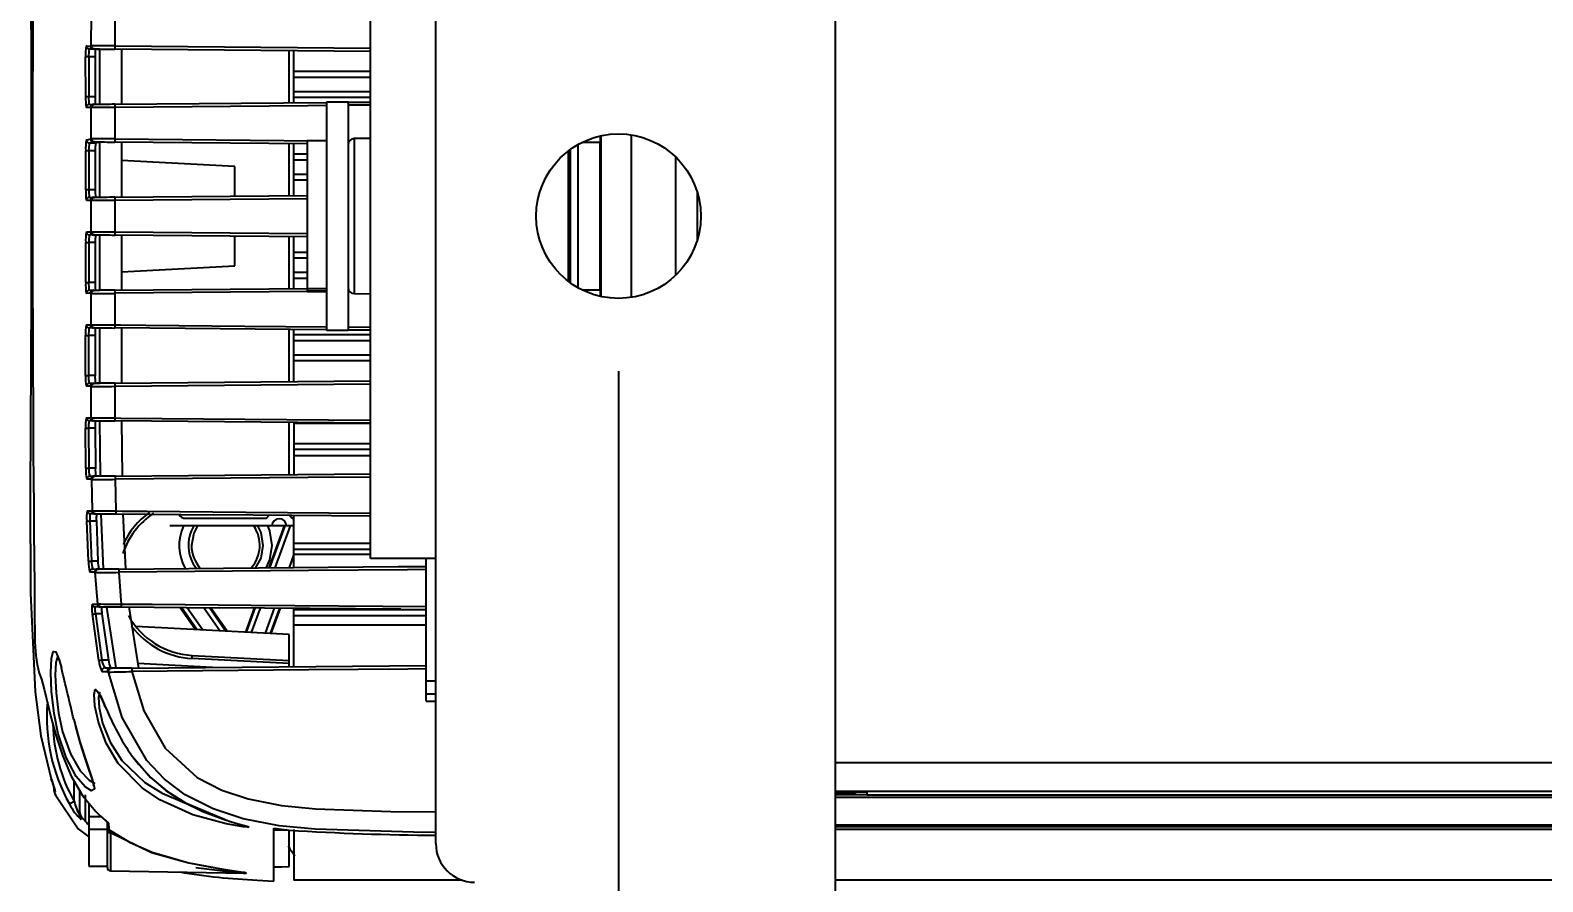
# Model space of a CAD drawing. Header units: inches. Extents: x 2.5 to 102.3, y 2 to 82.2.
# Drawn here: x 2.518 to 7.399, y 40.065 to 42.813 of the extents above; entities that cross this region are included whole.
import ezdxf

# ---------------------------------------------------------------- set-up
doc = ezdxf.new("R2010")
doc.units = ezdxf.units.IN
doc.header["$MEASUREMENT"] = 0
doc.layers.add('DIM', color=1, linetype='Continuous')
doc.styles.add('Arial', font='arial.ttf')
doc.dimstyles.new('ETC EU Metric & ANSI.50 Stacked', dxfattribs={"dimscale": 2.666667, "dimtxt": 0.5, "dimasz": 0.625, "dimexe": 0.5, "dimexo": 0.5, "dimgap": 0.166667, "dimtad": 0, "dimtih": 1, "dimtoh": 1, "dimdec": 0, "dimlfac": 25.4, "dimzin": 4, "dimdsep": 46, "dimtxsty": 'Arial', "dimcen": 0.25, "dimadec": 0, "dimazin": 0, "dimtfac": 0.75, "dimtdec": 0, "dimtofl": 0, "dimtmove": 0, "dimatfit": 3, "dimfxl": 1, "dimtolj": 1, "dimtzin": 0, "dimarcsym": 0})

# ---------------------------------------------------------------- blocks, each defined once
blk = doc.blocks.new('*D2')
at = {"layer": 'Defpoints', "color": 0, "transparency": 16777216}
for p in [(4.4161, 42.2129), (79.0207, 42.2129), (79.0207, 37.3334)]:
    blk.add_point(p, dxfattribs=at)
at = {"layer": 'DIM', "color": 0, "lineweight": -2, "transparency": 16777216}
for p, q in [((4.4161, 41.7129), (4.4161, 36.8334)), ((79.0207, 41.7129), (79.0207, 36.8334)), ((5.0411, 37.3334), (40.2535, 37.3334)), ((78.3957, 37.3334), (43.1834, 37.3334))]:
    blk.add_line(p, q, dxfattribs=at)
at = {"layer": 'DIM', "color": 0, "transparency": 16777216}
for points in [[(5.0411, 37.4376), (5.0411, 37.2293), (4.4161, 37.3334)], [(78.3957, 37.4376), (78.3957, 37.2293), (79.0207, 37.3334)]]:
    blk.add_solid(points, dxfattribs=at)
at = {"layer": 'DIM', "color": 0, "transparency": 16777216, "char_height": 0.5, "attachment_point": 5, "style": 'Arial'}
for s, insert in [('\\A1;1895mm', (41.7184, 37.7554)), ('\\A1;[74.60"]', (41.7184, 36.8463))]:
    blk.add_mtext(s, dxfattribs=dict(at, insert=insert))

msp = doc.modelspace()

# ---------------------------------------------------------------- linework, layer by layer
for p, q in [((3.8267, 40.1879), (3.8267, 44.9879)), ((5.1161, 39.4379), (5.1161, 44.2379)), ((3.6161, 41.1075), (3.6161, 43.3183)), ((2.7147, 42.7625), (2.715, 42.8633)), ((2.7907, 42.8642), (2.7904, 42.7622)), ((2.7125, 42.7626), (2.7125, 42.7619)), ((2.7904, 42.7622), (3.6161, 42.755)), ((2.6967, 42.5975), (2.6965, 42.7267)), ((2.7272, 42.727), (2.7064, 42.727)), ((2.7064, 42.727), (2.7065, 42.5977)), ((2.7223, 42.7519), (2.7084, 42.7521)), ((2.7425, 42.7515), (2.7223, 42.7519)), ((2.7246, 42.7525), (2.7224, 42.7526)), ((2.7272, 42.727), (2.7273, 42.5977)), ((2.7425, 42.5743), (2.7425, 42.7515)), ((3.6161, 42.7448), (2.7909, 42.7519)), ((2.8127, 42.7518), (2.8127, 42.574)), ((3.3534, 42.5787), (3.3534, 42.7471)), ((3.3684, 42.5801), (3.3684, 42.7467)), ((3.3684, 42.6804), (3.6161, 42.6804)), ((3.6161, 42.6604), (3.3684, 42.6604)), ((3.3684, 42.6154), (3.6161, 42.6154)), ((2.7273, 42.5977), (2.7065, 42.5977)), ((2.7085, 42.5737), (2.7223, 42.5739)), ((2.7125, 42.5639), (2.7125, 42.5632)), ((2.7148, 42.4626), (2.7147, 42.5633)), ((2.7223, 42.5739), (2.7425, 42.5743)), ((2.7224, 42.5732), (2.7246, 42.5733)), ((2.7905, 42.5641), (2.7905, 42.4621)), ((2.7909, 42.5739), (3.4704, 42.5798)), ((3.6161, 42.5954), (3.3684, 42.5954)), ((3.5434, 42.5804), (3.4734, 42.5804)), ((3.4734, 42.5804), (3.4734, 41.8454)), ((3.5401, 42.5804), (3.6161, 42.581)), ((3.5434, 42.5804), (3.5434, 41.8454)), ((3.6161, 42.5712), (3.5434, 42.5706)), ((3.6161, 42.4639), (3.5631, 42.463)), ((4.3586, 42.4721), (4.3586, 41.9537)), ((2.521, 42.4451), (2.5206, 41.9833)), ((2.6968, 42.2979), (2.6968, 42.424)), ((2.7274, 42.4242), (2.7066, 42.4242)), ((2.7066, 42.4242), (2.7067, 42.298)), ((2.7224, 42.4517), (2.7086, 42.4489)), ((2.7288, 42.4485), (2.7086, 42.4489)), ((2.7125, 42.4627), (2.7125, 42.4617)), ((2.7426, 42.4514), (2.7224, 42.4517)), ((2.7247, 42.4526), (2.7225, 42.4527)), ((2.7274, 42.4242), (2.7275, 42.298)), ((2.7426, 42.4514), (2.7288, 42.4485)), ((2.7426, 42.2742), (2.7426, 42.4514)), ((2.7905, 42.4621), (3.4458, 42.4564)), ((3.4114, 42.4466), (2.7909, 42.452)), ((2.8127, 42.4519), (2.8128, 42.2739)), ((3.3534, 42.2787), (3.3534, 42.4471)), ((3.3684, 42.2789), (3.3684, 42.4462)), ((3.4734, 42.4564), (3.4114, 42.4564)), ((3.4114, 42.4564), (3.4114, 41.9694)), ((3.5434, 42.4555), (3.5481, 42.4555)), ((3.5631, 42.463), (3.5631, 41.9628)), ((4.2534, 42.4227), (4.2534, 42.0031)), ((4.2599, 42.4275), (4.2599, 41.9983)), ((4.2864, 41.9813), (4.2864, 42.4445)), ((4.3566, 42.4504), (4.2974, 42.4504)), ((4.3566, 41.9754), (4.3566, 42.4504)), ((4.4574, 42.4504), (4.4574, 41.9754)), ((3.1784, 42.3729), (2.8128, 42.3921)), ((3.1784, 42.2774), (3.1784, 42.3729)), ((3.3684, 42.4137), (3.4114, 42.4137)), ((3.4114, 42.3937), (3.3684, 42.3937)), ((4.5998, 42.4046), (4.5998, 42.0212)), ((3.3684, 42.3487), (3.4114, 42.3487)), ((3.4114, 42.3287), (3.3684, 42.3287)), ((2.7275, 42.298), (2.7067, 42.298)), ((2.7087, 42.2736), (2.7224, 42.2738)), ((2.7224, 42.2738), (2.7426, 42.2742)), ((2.7225, 42.2731), (2.7247, 42.2732)), ((3.4114, 42.2692), (2.7905, 42.2638)), ((2.791, 42.2738), (3.4114, 42.2792)), ((4.67, 42.2905), (4.67, 42.1353)), ((2.7126, 42.2638), (2.7126, 42.2631)), ((2.7148, 42.1625), (2.7148, 42.2632)), ((2.7905, 42.2638), (2.7905, 42.1619)), ((2.6967, 41.9986), (2.6968, 42.1278)), ((2.6988, 42.1621), (2.7126, 42.1618)), ((2.7066, 42.1277), (2.7065, 41.9984)), ((2.7274, 42.1277), (2.7066, 42.1277)), ((2.7224, 42.1518), (2.7086, 42.1521)), ((2.7126, 42.1626), (2.7126, 42.1618)), ((2.7426, 42.1515), (2.7224, 42.1518)), ((2.7247, 42.1525), (2.7225, 42.1526)), ((2.7274, 42.1277), (2.7274, 41.9984)), ((2.7426, 41.9743), (2.7426, 42.1515)), ((2.7905, 42.1619), (3.4114, 42.1565)), ((3.4114, 42.1465), (2.7909, 42.1519)), ((2.8128, 42.1518), (2.8127, 41.974)), ((3.1784, 42.0529), (3.1784, 42.1472)), ((3.3534, 41.9787), (3.3534, 42.147)), ((3.3684, 41.9798), (3.3684, 42.1468)), ((3.3684, 42.0971), (3.4114, 42.0971)), ((3.4114, 42.0771), (3.3684, 42.0771)), ((2.8127, 42.0337), (3.1784, 42.0529)), ((3.3684, 42.0321), (3.4114, 42.0321)), ((2.7274, 41.9984), (2.7065, 41.9984)), ((2.7909, 41.9739), (3.4114, 41.9792)), ((3.4114, 42.0121), (3.3684, 42.0121)), ((3.4734, 41.9779), (3.4114, 41.9779)), ((2.7085, 41.9737), (2.7223, 41.9739)), ((2.7125, 41.9639), (2.7125, 41.9632)), ((2.7223, 41.9739), (2.7426, 41.9743)), ((2.7224, 41.9732), (2.7246, 41.9733)), ((3.4734, 41.9708), (3.4114, 41.9708)), ((3.4114, 41.9694), (3.4734, 41.9694)), ((3.5482, 41.9703), (3.5434, 41.9703)), ((3.5631, 41.9628), (3.6161, 41.9619)), ((4.2974, 41.9754), (4.3566, 41.9754)), ((2.7223, 41.8519), (2.7084, 41.8521)), ((2.7124, 41.8626), (2.7124, 41.8619)), ((2.7425, 41.8515), (2.7223, 41.8519)), ((2.7246, 41.8525), (2.7224, 41.8526)), ((2.7424, 41.6743), (2.7425, 41.8515)), ((3.4703, 41.846), (2.7908, 41.8519)), ((2.8126, 41.8518), (2.8125, 41.674)), ((3.3534, 41.6787), (3.3534, 41.8471)), ((3.3684, 41.6792), (3.3684, 41.8456)), ((3.3684, 41.8304), (3.6161, 41.8304)), ((3.4734, 41.8454), (3.5434, 41.8454)), ((3.6161, 41.8448), (3.54, 41.8454)), ((3.5434, 41.8552), (3.6161, 41.8546)), ((2.6964, 41.6991), (2.6965, 41.8283)), ((2.7063, 41.8281), (2.7062, 41.6988)), ((2.7272, 41.8281), (2.7063, 41.8281)), ((2.7272, 41.8281), (2.727, 41.6988)), ((3.6161, 41.8104), (3.3684, 41.8104)), ((3.3684, 41.7654), (3.6161, 41.7654)), ((3.6161, 41.7454), (3.3684, 41.7454)), ((2.727, 41.6988), (2.7062, 41.6988)), ((2.7123, 41.6639), (2.6984, 41.6637)), ((2.7082, 41.6737), (2.7222, 41.6739)), ((2.7123, 41.6639), (2.7123, 41.6632)), ((2.7148, 41.5625), (2.7146, 41.6633)), ((2.7222, 41.6739), (2.7424, 41.6743)), ((2.7223, 41.6732), (2.7245, 41.6733)), ((3.6161, 41.6708), (2.7903, 41.6636)), ((2.7903, 41.6636), (2.7905, 41.5616)), ((2.7908, 41.6739), (3.6161, 41.681)), ((2.7223, 41.5519), (2.7082, 41.5521)), ((2.7125, 41.5625), (2.7125, 41.5618)), ((2.7426, 41.5515), (2.7223, 41.5519)), ((2.7247, 41.5525), (2.7224, 41.5526)), ((2.7442, 41.3743), (2.7426, 41.5515)), ((3.6161, 41.5448), (2.7909, 41.5519)), ((2.8128, 41.5518), (2.8143, 41.374)), ((3.3534, 41.3787), (3.3534, 41.5471)), ((3.3684, 41.547), (3.3684, 41.3789)), ((3.6161, 41.5437), (3.3684, 41.5437)), ((2.6973, 41.3995), (2.6964, 41.5288)), ((2.7271, 41.5284), (2.7063, 41.5285)), ((2.7063, 41.5285), (2.7071, 41.3992)), ((2.7271, 41.5284), (2.7279, 41.3992)), ((3.3684, 41.4794), (3.6161, 41.4794)), ((3.6161, 41.4594), (3.3684, 41.4594)), ((3.6161, 41.4394), (3.3684, 41.4394)), ((2.7279, 41.3992), (2.7071, 41.3992)), ((2.7097, 41.3737), (2.7241, 41.374)), ((2.7143, 41.3638), (2.7143, 41.3631)), ((2.7188, 41.2622), (2.7166, 41.3631)), ((2.7241, 41.374), (2.7442, 41.3743)), ((2.7242, 41.3733), (2.7265, 41.3733)), ((2.7923, 41.3635), (2.7944, 41.2614)), ((2.7927, 41.3739), (3.6161, 41.381)), ((2.7263, 41.2518), (2.7114, 41.252)), ((2.7164, 41.2622), (2.7165, 41.2615)), ((2.7287, 41.2525), (2.7263, 41.2525)), ((2.7468, 41.2514), (2.7263, 41.2518)), ((2.7547, 41.0746), (2.7468, 41.2514)), ((2.7949, 41.2519), (3.1103, 41.2492)), ((2.817, 41.2517), (2.8251, 41.0741)), ((3.6161, 41.2448), (3.1103, 41.2492)), ((3.2799, 41.2379), (3.2885, 41.2476)), ((3.3551, 41.247), (3.3629, 41.2379)), ((3.3684, 41.0789), (3.3684, 41.2469)), ((2.7055, 41.0996), (2.7004, 41.229)), ((2.7311, 41.2288), (2.7102, 41.2288)), ((2.7102, 41.2288), (2.7153, 41.0996)), ((2.7311, 41.2288), (2.7362, 41.0996)), ((3.3684, 41.2129), (2.9684, 41.2129)), ((3.0184, 41.2379), (3.2799, 41.2379)), ((3.3369, 41.2129), (3.2879, 41.0782)), ((3.2913, 41.0782), (3.3403, 41.2129)), ((3.3562, 41.2129), (3.3072, 41.0783)), ((3.3629, 41.2379), (3.3684, 41.2379)), ((3.3684, 41.1571), (3.6161, 41.1571)), ((2.7362, 41.0996), (2.7153, 41.0996)), ((3.3539, 41.0787), (3.3684, 41.1188)), ((3.6161, 41.1371), (3.3684, 41.1371)), ((3.6161, 41.1204), (3.3684, 41.1204)), ((3.8267, 41.1075), (3.6161, 41.1075)), ((3.7954, 40.6476), (3.7954, 41.1075)), ((2.7197, 41.074), (2.7352, 41.0743)), ((2.7253, 41.0636), (2.7254, 41.0627)), ((2.7352, 41.0743), (2.7547, 41.0746)), ((2.7353, 41.0733), (2.7377, 41.0734)), ((2.7173, 40.9606), (2.7337, 40.9603)), ((2.7435, 40.9513), (2.7271, 40.9516)), ((2.7336, 40.9614), (2.7337, 40.9603)), ((2.7459, 40.9523), (2.7434, 40.9524)), ((2.7649, 40.9509), (2.7435, 40.9513)), ((2.7949, 40.7555), (2.7649, 40.9509)), ((2.8121, 40.9517), (3.1275, 40.949)), ((2.8354, 40.9516), (2.8672, 40.7544)), ((2.739, 40.7791), (2.7182, 40.9286)), ((2.7491, 40.929), (2.728, 40.929)), ((2.728, 40.929), (2.7486, 40.7802)), ((2.7491, 40.929), (2.7701, 40.7802)), ((3.0015, 40.9501), (3.0514, 40.8787)), ((3.0555, 40.8785), (3.0054, 40.9501)), ((3.0238, 40.9499), (3.0745, 40.8775)), ((3.1298, 40.8746), (3.0774, 40.9495)), ((3.0958, 40.9493), (3.1488, 40.8736)), ((3.1528, 40.8734), (3.0997, 40.9493)), ((3.7133, 40.944), (3.1275, 40.949)), ((3.2405, 40.948), (3.2122, 40.8703)), ((3.2155, 40.8701), (3.2439, 40.948)), ((3.2598, 40.9479), (3.2312, 40.8693)), ((3.2768, 40.8669), (3.3061, 40.9475)), ((3.322, 40.9473), (3.2924, 40.8661)), ((3.2957, 40.8659), (3.3254, 40.9473)), ((3.3684, 40.7588), (3.3684, 40.9469)), ((3.3684, 40.9429), (3.7954, 40.9429)), ((3.7954, 40.9229), (3.3684, 40.9229)), ((3.7133, 40.944), (3.7954, 40.9432)), ((3.3534, 40.8629), (2.858, 40.8889)), ((3.3534, 40.7587), (3.3534, 40.8629)), ((3.7954, 40.8929), (3.3684, 40.8929)), ((2.7701, 40.7802), (2.7486, 40.7802)), ((2.7765, 40.7552), (2.7949, 40.7555)), ((2.8459, 40.7542), (3.7954, 40.7625)), ((3.1056, 40.7565), (2.8648, 40.7691)), ((3.3534, 40.7687), (3.04, 40.7851)), ((3.0403, 40.7951), (3.3534, 40.7787)), ((2.7584, 40.7549), (2.7765, 40.7552)), ((2.7668, 40.743), (2.7672, 40.7414)), ((2.7769, 40.7536), (2.7795, 40.7536)), ((3.7954, 40.7129), (3.8267, 40.7129)), ((3.7954, 40.6713), (3.8267, 40.6713)), ((3.7954, 40.6476), (3.8267, 40.6476)), ((2.6581, 40.5887), (2.6639, 40.5676)), ((5.1161, 40.4496), (8.8801, 40.4496)), ((2.6596, 40.3243), (2.6596, 40.3911)), ((2.6779, 40.2783), (2.6779, 40.3584)), ((2.6963, 40.2589), (2.6963, 40.3448)), ((2.7069, 40.318), (2.7069, 40.1154)), ((8.8494, 40.3554), (5.1161, 40.3554)), ((5.1161, 40.3547), (5.1184, 40.3547)), ((5.2184, 40.3447), (5.1161, 40.3447)), ((5.1161, 40.3379), (8.9295, 40.3379)), ((5.1184, 40.3504), (5.1184, 40.3554)), ((5.1814, 40.3504), (5.1184, 40.3504)), ((5.1814, 40.3554), (5.1814, 40.3504)), ((5.1814, 40.3547), (5.2184, 40.3547)), ((5.2184, 40.3441), (5.2184, 40.3554)), ((8.9329, 40.3441), (5.2184, 40.3441)), ((2.7069, 40.2749), (2.746, 40.2749)), ((2.7069, 40.2348), (2.7667, 40.2348)), ((2.7667, 40.1102), (2.7667, 40.2576)), ((2.7765, 40.2227), (2.7765, 40.1002)), ((3.3034, 40.2372), (3.3534, 40.2312)), ((3.3034, 40.0663), (3.3034, 40.2372)), ((3.3463, 40.2321), (3.3034, 40.2314)), ((3.3034, 40.2313), (3.3464, 40.2321)), ((3.3534, 40.1133), (3.3534, 40.2322)), ((3.3684, 40.2331), (3.3684, 40.0694)), ((5.1161, 40.2479), (78.3207, 40.2479)), ((5.1161, 40.2431), (78.3207, 40.2431)), ((78.3207, 40.2331), (5.1161, 40.2331)), ((2.7069, 40.1154), (2.7667, 40.1154)), ((2.7765, 40.1002), (3.2096, 40.0927)), ((3.2503, 40.0699), (3.3034, 40.0663)), ((3.912, 40.0694), (3.3684, 40.0694)), ((78.4061, 40.0694), (5.1161, 40.0694))]:
    msp.add_line(p, q)
at = {"flags": 128}
for points in [[(2.5731, 44.0314), (2.5524, 43.9434), (2.5263, 43.7285), (2.5189, 43.5114), (2.5188, 43.294), (2.5208, 42.6553), (2.521, 42.4451)], [(2.6986, 42.7621), (2.6998, 42.7621), (2.7042, 42.762), (2.7125, 42.7619)], [(2.7125, 42.7626), (2.7135, 42.7626), (2.7147, 42.7625)], [(2.7125, 42.5639), (2.7115, 42.5639), (2.7074, 42.5639), (2.6987, 42.5637)], [(2.7147, 42.5633), (2.7138, 42.5633), (2.7125, 42.5632)], [(3.4734, 42.57), (3.414, 42.5694), (2.7905, 42.5641)], [(4.3574, 42.4718), (4.3572, 42.4699), (4.3566, 42.4504)], [(4.4563, 42.4753), (4.4567, 42.4699), (4.4574, 42.4504)], [(2.7125, 42.4627), (2.7135, 42.4626), (2.7148, 42.4626)], [(2.7126, 42.2638), (2.7116, 42.2638), (2.7075, 42.2638), (2.6988, 42.2636)], [(2.7148, 42.2632), (2.7138, 42.2632), (2.7126, 42.2631)], [(2.7126, 42.1626), (2.7135, 42.1625), (2.7148, 42.1625)], [(2.5206, 41.9833), (2.5205, 41.9539), (2.5178, 41.3152), (2.5188, 40.9961), (2.5342, 40.6776), (2.5516, 40.5353), (2.5855, 40.3965)], [(2.7125, 41.9639), (2.7115, 41.9639), (2.7074, 41.9639), (2.6987, 41.9637)], [(2.7147, 41.9633), (2.7138, 41.9633), (2.7125, 41.9632)], [(2.7147, 41.8625), (2.7147, 41.9601), (2.7147, 41.9633)], [(2.7905, 41.9638), (2.7905, 41.9592), (2.7904, 41.8617)], [(3.4414, 41.9694), (3.4139, 41.9692), (2.7905, 41.9638)], [(4.3566, 41.9754), (4.3572, 41.9559), (4.3574, 41.954)], [(4.4574, 41.9754), (4.4567, 41.9559), (4.4563, 41.9505)], [(2.6986, 41.8621), (2.6997, 41.8621), (2.7042, 41.862), (2.7124, 41.8619)], [(2.7124, 41.8626), (2.7134, 41.8625), (2.7147, 41.8625)], [(2.7904, 41.8617), (2.8104, 41.8616), (2.8903, 41.8609), (3.2098, 41.8581), (3.4734, 41.8558)], [(2.7146, 41.6633), (2.7136, 41.6632), (2.7123, 41.6632)], [(2.6984, 41.5621), (2.6995, 41.562), (2.704, 41.562), (2.7125, 41.5618)], [(2.7125, 41.5625), (2.7135, 41.5625), (2.7148, 41.5625)], [(2.7905, 41.5616), (2.8105, 41.5614), (3.2099, 41.558), (3.6161, 41.5545)], [(2.7143, 41.3638), (2.7132, 41.3638), (2.709, 41.3637), (2.6999, 41.3636)], [(2.7166, 41.3631), (2.7156, 41.3631), (2.7143, 41.3631)], [(3.6161, 41.3706), (3.4148, 41.3689), (2.7923, 41.3635)], [(2.7016, 41.2617), (2.7028, 41.2617), (2.7076, 41.2616), (2.7165, 41.2615)], [(2.7164, 41.2622), (2.7175, 41.2622), (2.7188, 41.2622)], [(2.7944, 41.2614), (2.8144, 41.2612), (2.8943, 41.2605), (3.2139, 41.2578), (3.6161, 41.2543)], [(3.0576, 41.2129), (3.0457, 41.1902), (3.0382, 41.1504)], [(3.2511, 41.2129), (3.2614, 41.1915), (3.2686, 41.1504)], [(3.2984, 41.1504), (3.2911, 41.1968), (3.2848, 41.2129)], [(3.2686, 41.1504), (3.2614, 41.1093), (3.2432, 41.0765)], [(3.2791, 41.0767), (3.2911, 41.104), (3.2984, 41.1504)], [(2.7253, 41.0636), (2.7242, 41.0636), (2.7196, 41.0635), (2.7099, 41.0634)], [(2.7278, 41.0627), (2.7267, 41.0627), (2.7254, 41.0627)], [(2.7361, 40.9613), (2.7338, 40.986), (2.7278, 41.0627)], [(3.7954, 41.0719), (3.7351, 41.0714), (3.4156, 41.0687), (2.8033, 41.0634)], [(2.8033, 41.0634), (2.8091, 40.9879), (2.8116, 40.961)], [(2.8037, 41.074), (3.7049, 41.0818), (3.7954, 41.0826)], [(2.7336, 40.9614), (2.7347, 40.9614), (2.7361, 40.9613)], [(2.8116, 40.961), (2.8316, 40.9609), (2.9115, 40.9602), (3.231, 40.9574), (3.7954, 40.9525)], [(2.7163, 40.3588), (2.715, 40.3581), (2.6952, 40.3707), (2.6661, 40.4045), (2.6334, 40.4652), (2.6081, 40.5425), (2.5949, 40.608), (2.5865, 40.679), (2.584, 40.7402), (2.586, 40.7847), (2.5917, 40.8078), (2.5927, 40.8076)], [(2.5927, 40.8076), (2.6004, 40.8066), (2.6113, 40.7807), (2.6182, 40.755)], [(2.6083, 40.7939), (2.6063, 40.7941), (2.6006, 40.7727), (2.5986, 40.7313), (2.6011, 40.6746), (2.6093, 40.609), (2.6224, 40.5486), (2.6473, 40.478), (2.6792, 40.423), (2.7075, 40.3928), (2.7267, 40.3818)], [(2.6036, 40.7987), (2.6031, 40.799), (2.6057, 40.7942), (2.611, 40.7801), (2.6183, 40.7551)], [(2.5463, 40.7376), (2.5537, 40.7187), (2.5628, 40.6858), (2.5856, 40.5931), (2.6017, 40.5343), (2.6227, 40.4702), (2.6501, 40.4055), (2.6865, 40.3429), (2.7293, 40.291)], [(2.7698, 40.7414), (2.7686, 40.7414), (2.7672, 40.7414)], [(3.8267, 40.2235), (3.7548, 40.2241), (3.4373, 40.2339), (3.3206, 40.2454), (3.2054, 40.2678), (3.1085, 40.2995), (3.0178, 40.3455), (2.9515, 40.3954), (2.8945, 40.4558), (2.8147, 40.5949), (2.7698, 40.7414)], [(3.7954, 40.7516), (3.7364, 40.7511), (3.4169, 40.7483), (2.8454, 40.7433)], [(2.8454, 40.7433), (2.8843, 40.6167), (2.9527, 40.4954), (3.0561, 40.4015), (3.1358, 40.3604), (3.2211, 40.3321), (3.3288, 40.3107), (3.4381, 40.2998), (3.681, 40.2918), (3.8267, 40.2905)], [(3.2219, 40.2411), (3.222, 40.2411), (3.2179, 40.2409), (3.2045, 40.2422), (3.1496, 40.2515), (3.0422, 40.2808), (2.9359, 40.3288), (2.8787, 40.3672), (2.8013, 40.4463), (2.7623, 40.5124), (2.7377, 40.5796), (2.7264, 40.6328), (2.7236, 40.6693), (2.7272, 40.6857)], [(2.7435, 40.673), (2.7415, 40.6743), (2.7378, 40.6591), (2.7405, 40.6255), (2.7514, 40.5768), (2.7754, 40.5156), (2.8131, 40.4559), (2.888, 40.3847), (2.9437, 40.3501), (3.0241, 40.3165)], [(2.6634, 40.5675), (2.664, 40.5652), (2.6782, 40.514), (2.6932, 40.4662), (2.7073, 40.4251), (2.7166, 40.3975), (2.7212, 40.3805), (2.7218, 40.3747), (2.7219, 40.3749)], [(2.6639, 40.5676), (2.6777, 40.5163), (2.7, 40.4469), (2.7189, 40.3927), (2.7249, 40.3668), (2.7246, 40.363), (2.7163, 40.3588)], [(2.8468, 40.4697), (2.8474, 40.4688), (2.9061, 40.4014), (2.9603, 40.3559), (3.0184, 40.3189), (3.1602, 40.2602), (3.1892, 40.2518), (3.2137, 40.2448), (3.2206, 40.2424), (3.2219, 40.2411)], [(2.8474, 40.4687), (2.8667, 40.4439), (2.9078, 40.3997), (2.9556, 40.3593), (3.0113, 40.3228), (3.0752, 40.2911), (3.147, 40.2643), (3.1812, 40.254), (3.2038, 40.2476), (3.2149, 40.2443), (3.2173, 40.2434), (3.2174, 40.2434)], [(2.5855, 40.3965), (2.587, 40.3919), (2.5921, 40.3771), (2.5955, 40.367), (2.597, 40.3622), (2.5974, 40.3608), (2.5974, 40.3609)], [(2.5986, 40.3554), (2.5961, 40.3555), (2.5951, 40.3555)], [(2.5971, 40.3617), (2.5972, 40.3601), (2.5986, 40.3554)], [(2.6001, 40.3427), (2.6721, 40.235), (2.7069, 40.2097)], [(2.6779, 40.2877), (2.679, 40.2811), (2.6822, 40.2753)], [(2.6822, 40.2753), (2.6824, 40.2691), (2.6825, 40.2656)], [(2.6822, 40.2753), (2.6866, 40.27), (2.6963, 40.2589)], [(2.7293, 40.291), (2.7436, 40.277), (2.7707, 40.2542)], [(2.7667, 40.2278), (2.7669, 40.2268), (2.7674, 40.2258), (2.7683, 40.225), (2.7695, 40.2242), (2.771, 40.2236), (2.7727, 40.2231), (2.7746, 40.2228), (2.7765, 40.2227)], [(2.7707, 40.2542), (2.7707, 40.251), (2.7709, 40.2387), (2.771, 40.2338)], [(2.771, 40.2338), (2.7728, 40.2324), (2.8399, 40.191), (2.9115, 40.1598), (3.0291, 40.1256), (3.1475, 40.1035), (3.1982, 40.096), (3.21, 40.0941), (3.214, 40.0933), (3.2147, 40.0928), (3.2127, 40.0926), (3.2113, 40.0926), (3.2017, 40.093), (3.1825, 40.0943), (3.1473, 40.0974), (3.0525, 40.1094)], [(3.2102, 40.0927), (3.2105, 40.0927), (3.2119, 40.0927), (3.2139, 40.0928), (3.2132, 40.0933), (3.2091, 40.0941), (3.1973, 40.096), (3.1417, 40.104), (3.0249, 40.1253), (2.9086, 40.1579), (2.7765, 40.2227)], [(3.3034, 40.1125), (3.3284, 40.1129), (3.3534, 40.1133)]]:
    msp.add_lwpolyline(points, dxfattribs=at)
msp.add_circle((4.4161, 42.2129), 0.2655)
for centre, radius, start, end in [((137.3719, 42.2923), 134.8468, 179.45571, 180.61184), ((2.8296, 42.7367), 0.1334, 169.0142, 184.2784), ((2.7086, 42.7621), 0.00999, 179.8461, 268.9525), ((2.7225, 42.7626), 0.01, 180.0006, 269.5595), ((2.7225, 42.7619), 0.01, 180.0165, 269.0355), ((2.7105, 34.0058), 8.7567, 89.47691, 89.97233), ((2.7247, 42.7625), 0.00999, 179.8229, 269.4718), ((2.84, 42.7591), 0.0497, 176.5031, 188.3745), ((2.7042, 42.6182), 0.1088, 88.8565, 94.0256), ((2.7858, 42.7331), 0.0797, 166.1839, 184.3747), ((3.146, 85.5609), 42.8105, 269.43598, 269.52465), ((2.8489, 42.7323), 0.1219, 170.8268, 182.5002), ((2.867, 42.5907), 0.1705, 177.7012, 189.1049), ((2.7044, 42.4528), 0.145, 89.1828, 93.0609), ((2.7087, 42.5637), 0.00999, 91.0454, 180.0498), ((2.7814, 42.5919), 0.0752, 175.5701, 194.011), ((2.7225, 42.5639), 0.01, 90.9215, 179.9966), ((2.7225, 42.5632), 0.01, 90.4404, 179.9672), ((2.7247, 42.5633), 0.00999, 90.5247, 180.0209), ((2.8203, 35.8421), 6.722, 90.2542, 90.89965), ((3.1026, 4.5594), 38.0158, 90.46975, 90.56961), ((2.8128, 42.5909), 0.0858, 175.4542, 191.3264), ((2.8377, 42.5669), 0.0473, 171.4838, 183.4274), ((2.8301, 42.4339), 0.1336, 169.2342, 184.2363), ((2.7045, 42.1603), 0.2639, 89.5433, 91.673), ((2.6188, 42.8842), 0.4328, 280.6465, 282.5037), ((2.7088, 42.4589), 0.01, 179.9861, 268.9129), ((2.7864, 42.4302), 0.08, 166.4813, 184.3287), ((2.7225, 42.4627), 0.01, 180.0722, 269.5607), ((2.7225, 42.4617), 0.01, 180.0891, 269.0594), ((2.5967, 18.6081), 23.8548, 89.53444, 89.71631), ((2.7248, 42.4626), 0.00999, 179.9457, 269.4697), ((3.145, 84.6566), 42.2061, 269.42942, 269.51937), ((2.8533, 42.4292), 0.1259, 171.1857, 182.3094), ((2.8392, 42.4592), 0.0488, 176.5092, 188.4257), ((3.5634, 42.443), 0.02, 91, 180), ((2.8694, 42.2908), 0.1727, 177.6211, 189.0443), ((2.7045, 41.643), 0.655, 89.8132, 90.6712), ((2.7088, 42.2636), 0.00999, 91.0457, 180.0444), ((2.7825, 42.2919), 0.0761, 175.4504, 193.9305), ((2.7226, 42.2638), 0.01, 90.9277, 179.9587), ((2.7226, 42.2631), 0.01, 90.4499, 179.9367), ((2.7248, 42.2632), 0.00999, 90.5298, 180.0301), ((3.1024, 4.7077), 37.5674, 90.47507, 90.57612), ((2.8162, 42.2911), 0.089, 175.5533, 191.0871), ((2.8384, 42.2667), 0.048, 171.5266, 183.4698), ((2.9515, 18.3883), 23.8761, 90.38624, 90.56796), ((2.8234, 42.1376), 0.1269, 168.864, 184.4335), ((2.7047, 42.7815), 0.6537, 269.3098, 270.1694), ((2.7088, 42.1621), 0.00999, 179.9421, 268.955), ((2.7828, 42.1337), 0.0764, 166.0727, 184.4917), ((2.7226, 42.1626), 0.01, 180.0356, 269.576), ((2.7226, 42.1619), 0.01, 180.0532, 269.0519), ((3.0551, 78.8011), 36.6401, 269.46789, 269.5863), ((2.7248, 42.1625), 0.00999, 179.9583, 269.478), ((3.1449, 84.8293), 42.6788, 269.43585, 269.5248), ((2.8486, 42.1327), 0.1212, 170.9666, 182.3567), ((2.8384, 42.159), 0.048, 176.5346, 188.4826), ((2.8703, 41.9911), 0.1737, 177.525, 189.0567), ((2.7045, 42.2582), 0.2598, 268.2812, 270.4448), ((2.7829, 41.9922), 0.0767, 175.3161, 193.9472), ((2.8187, 41.9914), 0.0916, 175.6197, 190.9385), ((3.5634, 41.9828), 0.02, 180, 269), ((2.7087, 41.9637), 0.00999, 91.0459, 180.0445), ((2.7225, 41.9639), 0.01, 90.9363, 179.92), ((2.7225, 41.9632), 0.01, 90.4548, 179.8953), ((2.7247, 41.9633), 0.00999, 90.5284, 180.0404), ((2.6528, 57.4859), 15.5228, 270.22855, 270.50805), ((3.1024, 3.9748), 38.0004, 90.46974, 90.56964), ((2.8391, 41.9667), 0.0488, 171.5686, 183.4832), ((2.8182, 41.838), 0.1221, 168.5929, 184.5399), ((2.7086, 41.8621), 0.00999, 179.9361, 268.9511), ((2.7799, 41.834), 0.0738, 165.7752, 184.5583), ((2.7224, 41.8626), 0.01, 179.9975, 269.5816), ((2.7224, 41.8619), 0.01, 180.0172, 269.055), ((2.8561, 52.1291), 10.2676, 269.21071, 269.63327), ((2.7247, 41.8625), 0.00999, 179.9692, 269.4768), ((3.1436, 84.3997), 42.5493, 269.43574, 269.52496), ((2.8463, 41.8328), 0.1192, 170.8746, 182.2831), ((2.8375, 41.8589), 0.0472, 176.5558, 188.533), ((2.7043, 41.973), 0.145, 266.9186, 270.7967), ((2.8688, 41.6914), 0.1727, 177.4416, 189.2199), ((2.7041, 41.8076), 0.1088, 265.9371, 271.1055), ((2.7821, 41.6924), 0.0762, 175.1719, 194.2043), ((2.82, 41.6918), 0.0933, 175.6799, 190.9489), ((2.7084, 41.6637), 0.00999, 91.0432, 180.116), ((2.7224, 41.6639), 0.01, 90.9472, 179.9576), ((2.7224, 41.6632), 0.01, 90.4532, 179.9466), ((2.7246, 41.6633), 0.00999, 90.5256, 180.1399), ((2.7255, 47.3797), 5.7164, 269.8906, 270.6495), ((3.1023, 3.6764), 37.9987, 90.46972, 90.56962), ((2.8398, 41.6667), 0.0496, 171.6115, 183.5043), ((2.8112, 41.5389), 0.1152, 168.4018, 185.0483), ((2.7083, 41.5621), 0.00999, 180.1682, 268.9522), ((2.7758, 41.5347), 0.0699, 165.6166, 185.162), ((2.7225, 41.5625), 0.00999, 180.2293, 269.588), ((2.7225, 41.5618), 0.01, 180.2504, 269.0614), ((2.8196, 47.411), 5.8495, 268.97347, 269.71512), ((2.7248, 41.5625), 0.00999, 180.248, 269.4752), ((3.146, 84.3492), 42.7988, 269.43597, 269.52466), ((2.8421, 41.5336), 0.1151, 170.9313, 182.5697), ((2.8368, 41.5588), 0.0464, 176.5899, 188.5784), ((2.7038, 41.6106), 0.0822, 264.8787, 271.724), ((2.8644, 41.3936), 0.1672, 177.9934, 190.3481), ((2.7041, 41.4686), 0.0695, 264.3331, 272.425), ((2.781, 41.3939), 0.0741, 175.9256, 195.8164), ((2.8205, 41.3933), 0.0927, 176.3439, 191.9331), ((2.7099, 41.3637), 0.00999, 91.0514, 180.9832), ((2.7243, 41.364), 0.01, 90.9453, 180.8461), ((2.7243, 41.3632), 0.01, 90.4533, 180.8335), ((2.7266, 41.3633), 0.00999, 90.5324, 181.0897), ((2.7382, 44.7971), 3.434, 269.639, 270.9014), ((3.1052, 3.2719), 38.1033, 90.4699, 90.56945), ((2.8427, 41.3666), 0.0505, 171.6707, 183.529), ((2.8047, 41.2416), 0.105, 168.9538, 186.9121), ((2.7116, 41.262), 0.00999, 181.5102, 268.9476), ((2.7732, 41.2372), 0.0635, 166.5292, 187.628), ((2.7264, 41.2625), 0.00998, 181.6223, 269.5945), ((2.7264, 41.2617), 0.00999, 181.646, 269.066), ((2.7986, 45.2844), 4.023, 268.8637, 269.9412), ((2.7288, 41.2625), 0.00999, 181.692, 269.4715), ((3.1521, 84.2945), 43.044, 269.43635, 269.52446), ((2.8378, 41.2365), 0.1069, 171.8445, 184.135), ((2.8397, 41.2587), 0.0453, 176.6025, 188.6609), ((3.0534, 41.0448), 0.25, 123.5119, 161.431), ((3.0536, 41.0448), 0.26, 125.6072, 155.2909), ((3.0176, 41.2608), 0.0229, 207.7787, 272.0062), ((2.7064, 41.2868), 0.0581, 264.1212, 273.7955), ((3.1484, 41.1504), 0.15, 155.3757, 210.2052), ((3.1484, 41.1504), 0.1202, 148.6635, 218.5841), ((3.1484, 41.1504), 0.1102, 318.5896, 34.5462), ((3.3214, 41.2129), 0.0235, 0, 180), ((3.1484, 41.1504), 0.1102, 180, 222.717), ((2.8602, 41.1), 0.1547, 180.1256, 193.6904), ((2.7104, 41.1514), 0.052, 264.5478, 275.3543), ((2.7847, 41.0983), 0.0694, 178.9232, 200.514), ((2.8242, 41.0974), 0.088, 178.5341, 195.1735), ((2.7199, 41.064), 0.00999, 91.0643, 183.7298), ((2.7353, 41.0642), 0.01, 90.9357, 183.6684), ((2.7354, 41.0633), 0.01, 90.4485, 183.6671), ((2.7378, 41.0634), 0.00999, 90.5342, 184.0184), ((2.7445, 43.4634), 2.4008, 269.602, 271.4039), ((3.1159, 3.0107), 38.0646, 90.46986, 90.5693), ((2.8548, 41.0666), 0.0516, 171.7234, 183.5611), ((2.8055, 40.9471), 0.0892, 171.2482, 191.9709), ((2.7273, 40.9616), 0.00999, 185.3755, 268.946), ((2.7797, 40.9423), 0.0534, 170.0286, 194.4694), ((2.7435, 40.9624), 0.00997, 185.6409, 269.6226), ((2.7436, 40.9613), 0.00998, 185.7083, 269.0727), ((2.7856, 43.9582), 2.9973, 269.0536, 270.4977), ((2.746, 40.9623), 0.00999, 185.779, 269.4715), ((3.1769, 84.8408), 43.8906, 269.43743, 269.52377), ((2.8398, 40.9429), 0.0917, 174.8067, 188.745), ((2.8555, 40.9584), 0.044, 176.6278, 188.7609), ((2.7211, 40.9746), 0.0461, 266.3853, 278.5306), ((3.0534, 41.0448), 0.25, 208.8638, 267), ((3.0536, 41.0448), 0.26, 216.663, 267), ((3.0499, 40.8554), 0.5172, 180.3362, 193.1635), ((2.7388, 40.8218), 0.0427, 270.1571, 283.1844), ((2.8713, 40.7957), 0.1333, 187.1589, 203.3829), ((2.8121, 40.7904), 0.0643, 189.0807, 213.4729), ((2.847, 40.7877), 0.0773, 185.6175, 204.8927), ((2.8975, 40.7951), 0.1429, 355.9939, 0.0023), ((-7.8919, 38.1454), 10.8293, 13.03929, 13.94437), ((2.7586, 40.7449), 0.00999, 91.1036, 192.2989), ((2.5876, 54.7017), 13.9598, 270.66177, 270.73543), ((2.7766, 40.7452), 0.0101, 90.8847, 192.4369), ((2.777, 40.7435), 0.0101, 90.4151, 192.4821), ((2.7796, 40.7436), 0.00999, 90.5677, 192.9759), ((2.7623, 42.5265), 1.7851, 270.2414, 272.669), ((3.163, 2.5067), 38.2488, 90.47509, 90.57455), ((2.8984, 40.7467), 0.053, 171.7954, 183.6294), ((2.6363, 40.5949), 0.1286, 15.6953, 44.9621), ((2.5351, 40.5489), 0.2388, 19.7532, 32.3847), ((3.1447, 40.596), 0.5736, 175.1829, 209.2317), ((3.5501, 40.9544), 0.8542, 202.3465, 214.5732), ((3.1193, 40.585), 0.5285, 181.2354, 209.5623), ((2.2457, 40.2658), 0.3641, 14.2466, 21.0334), ((2.6136, 40.3632), 0.02, 162.0781, 202.6469), ((2.6307, 40.3628), 0.0367, 168.501, 213.4979), ((2.6571, 40.3722), 0.0642, 195.0539, 207.3391), ((2.5466, 40.5132), 0.2201, 296.2891, 300.8904), ((2.8355, 40.3675), 0.1811, 193.8052, 209.5049), ((2.7753, 40.3764), 0.1445, 204.7627, 230.0417), ((2.6976, 40.2783), 0.0198, 180.0254, 220.0892), ((2.624, 40.1858), 0.1029, 36.3306, 45.3061), ((2.7765, 40.242), 0.00988, 180.0941, 235.7935), ((2.7184, 40.2008), 0.0621, 20.6826, 32.1133), ((3.8807, 48.5729), 8.3583, 266.38293, 269.62943), ((3.5517, 40.2979), 0.2337, 210.5784, 219.7904), ((3.9517, 40.1879), 0.125, 180, 270), ((2.7767, 40.1102), 0.01, 180, 269), ((3.3435, 42.1423), 2.0746, 260.4824, 267.424), ((3.2141, 40.3226), 0.23, 265.5872, 269.0294)]:
    msp.add_arc(centre, radius, start, end)

# ---------------------------------------------------------------- dimensions: what is measured, and where the dimension line sits
at = {"layer": 'DIM'}
dim = msp.add_linear_dim(base=(79.0207, 37.3334), p1=(4.4161, 42.2129), p2=(79.0207, 42.2129), dimstyle='ETC EU Metric & ANSI.50 Stacked', override={"dimpost": 'mm\\X'}, dxfattribs=at)
dim.commit()
dim.dimension.update_dxf_attribs({"geometry": '*D2', "text_midpoint": (41.7184, 37.3334)})

doc.saveas('drawing.dxf')
